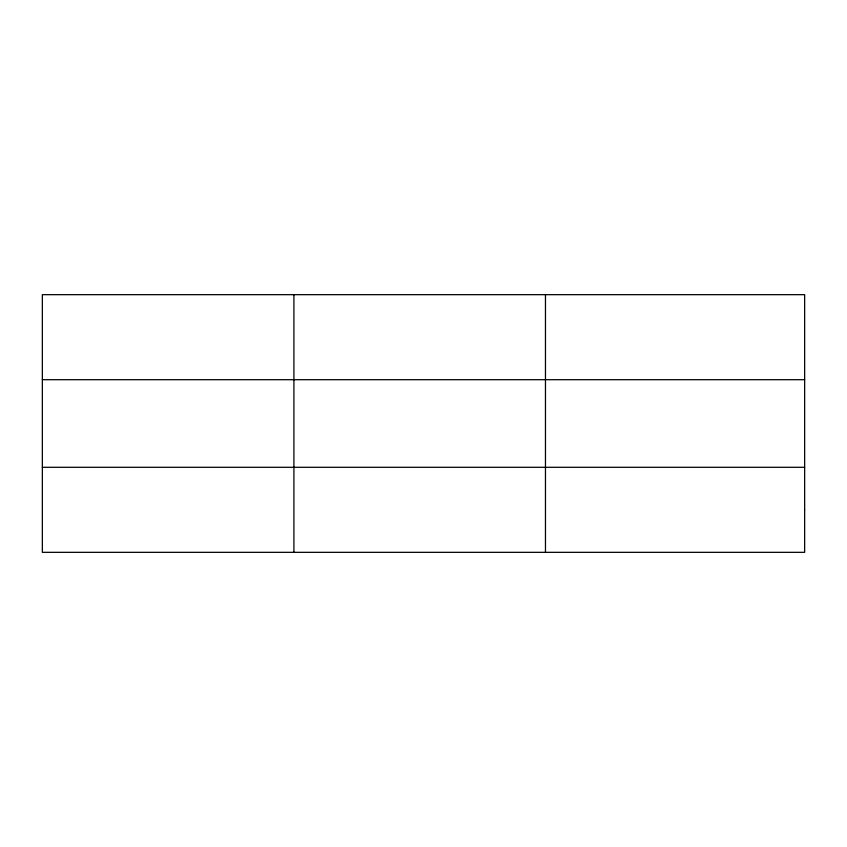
<?xml version="1.0" encoding="UTF-8"?>
<svg xmlns="http://www.w3.org/2000/svg" width="847" height="847" viewBox="0 0 847 847"><rect width="100%" height="100%" fill="white"/><g stroke="black" fill="none" stroke-linecap="round" stroke-linejoin="round"><path stroke-width="1.27" d="M293.909 294.671L293.909 552.329M545.468 294.671L545.468 552.329M42.35 379.7L804.65 379.7M42.35 467.3L804.65 467.3M804.65 509.82L804.65 552.329L42.35 552.329L42.35 294.671L804.65 294.671L804.65 509.82"/></g></svg>
